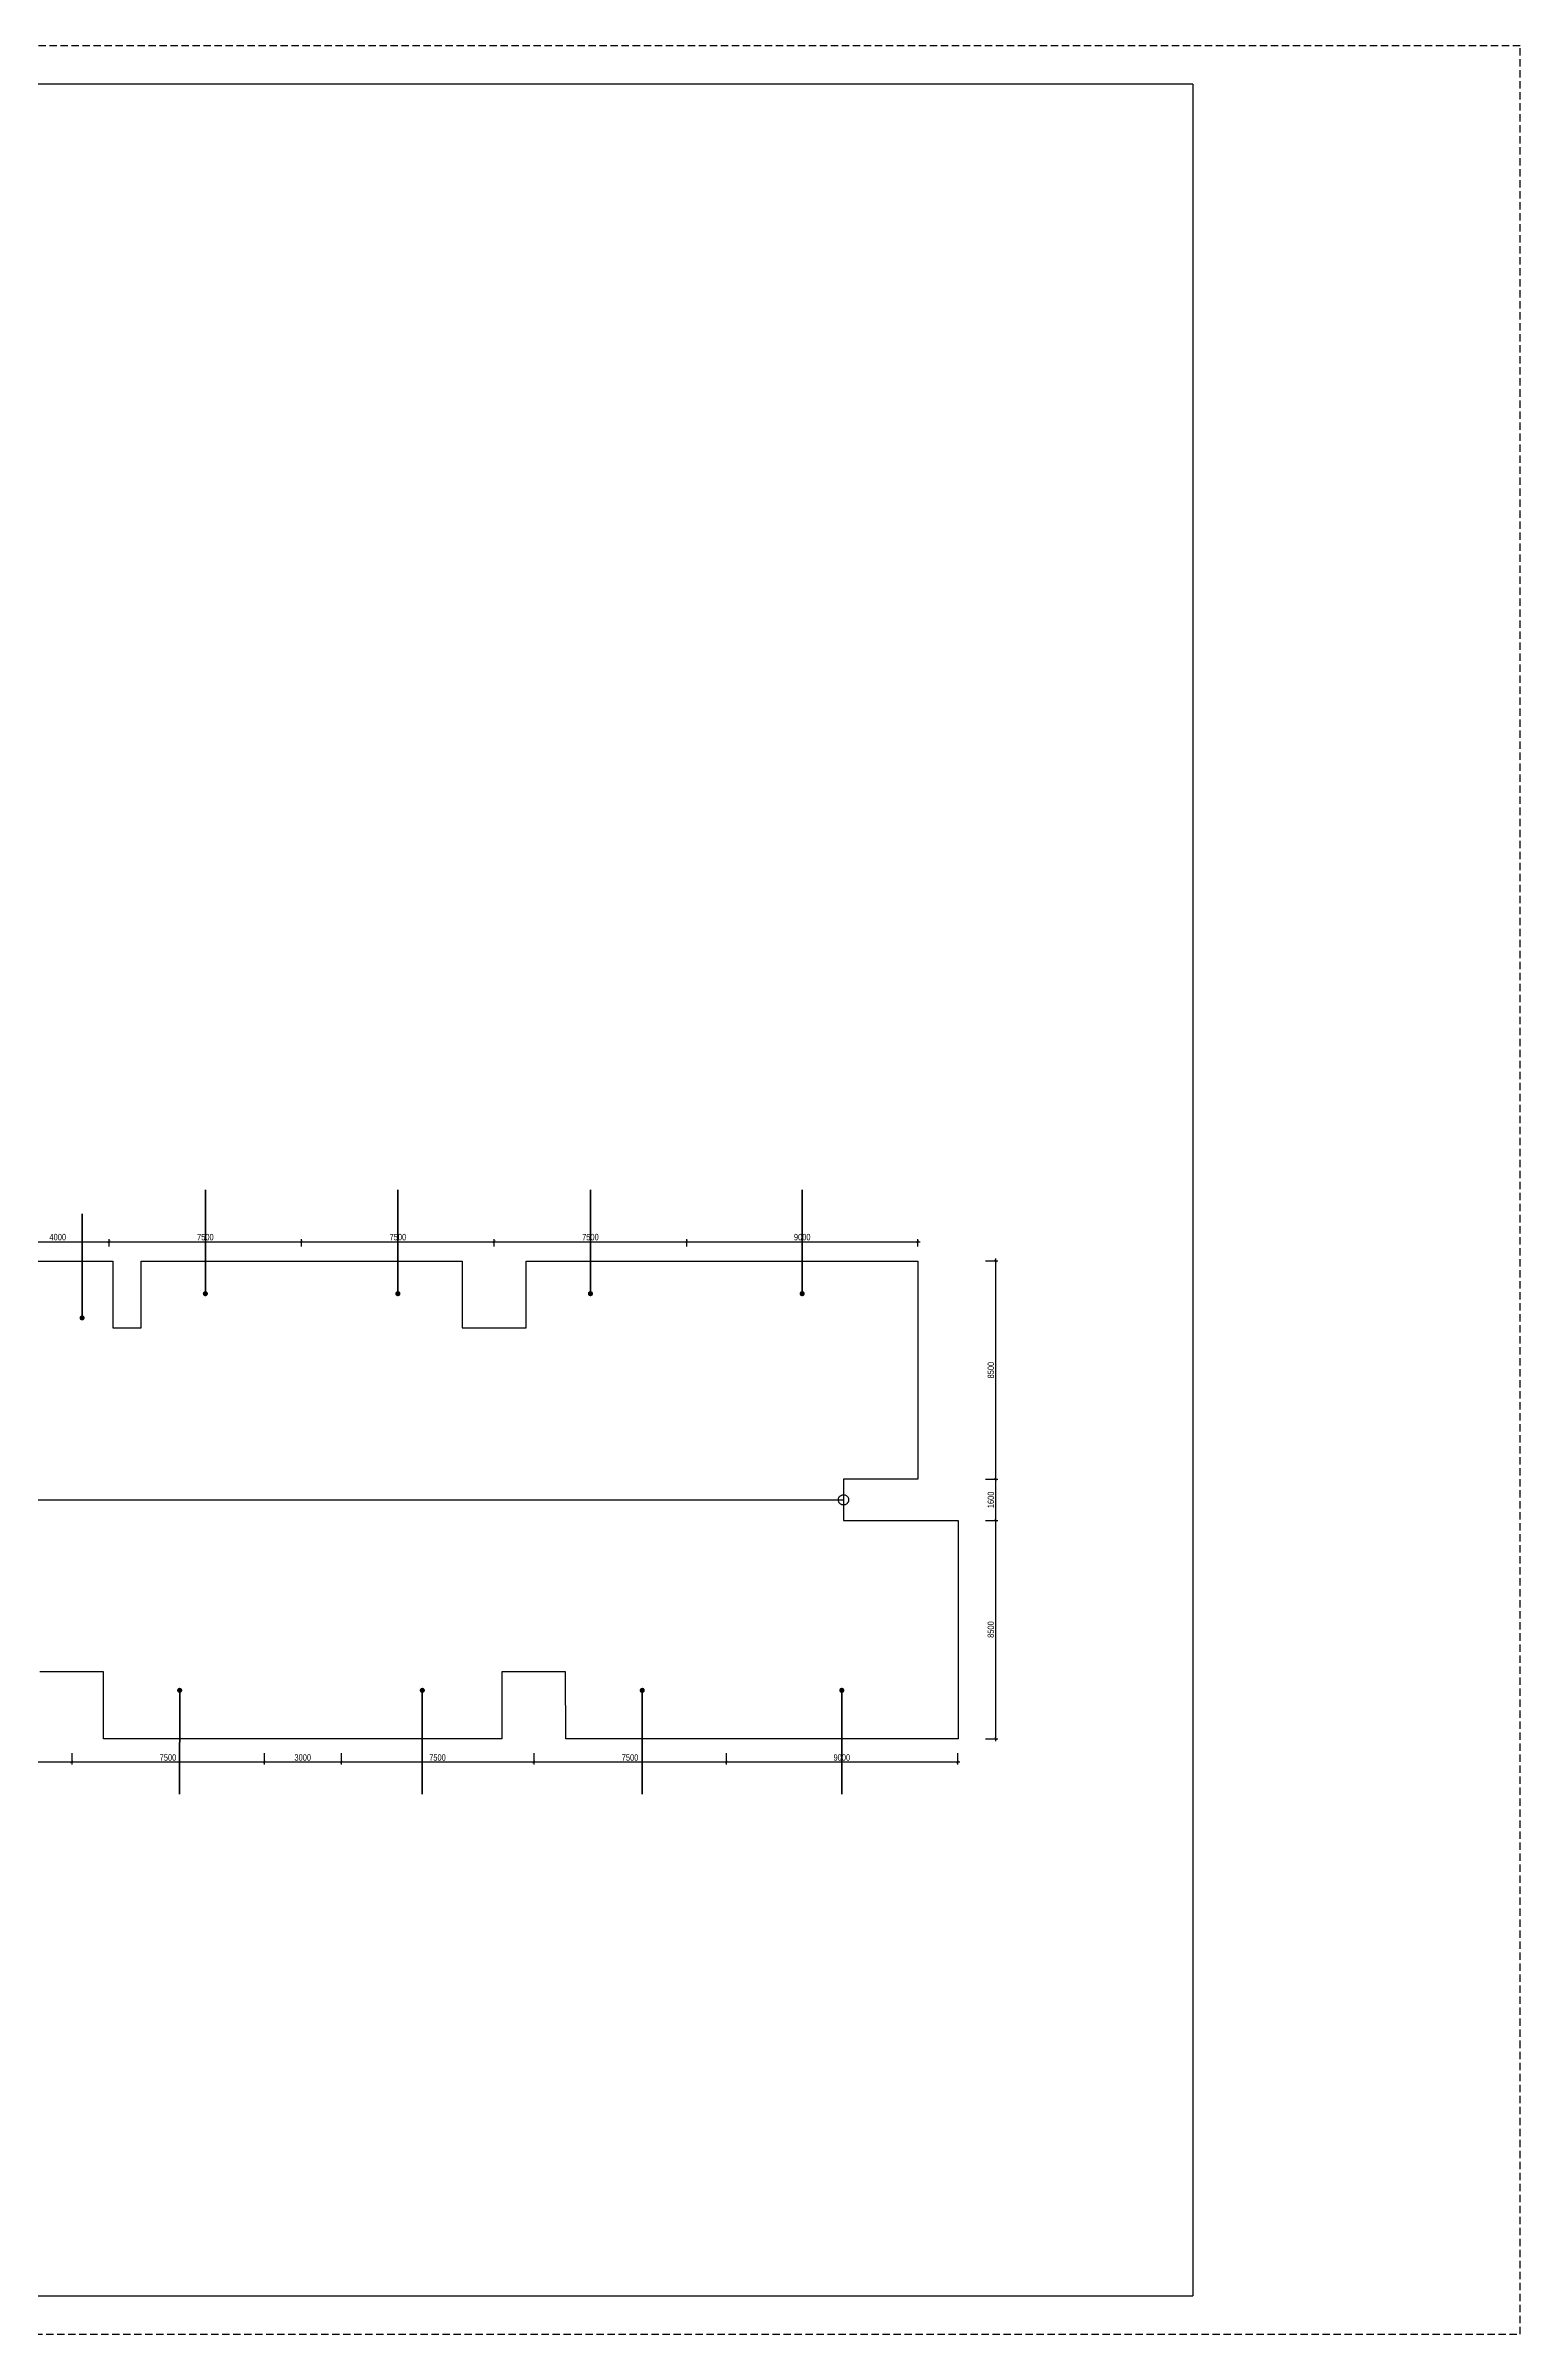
# Model space of a CAD drawing. Header units: millimetres. Extents: x 43 to 126043, y -89269 to -169.
# Drawn here: x 68604 to 126043, y -89269 to -169 of the extents above; entities that cross this region are included whole.
import ezdxf

# ---------------------------------------------------------------- set-up
doc = ezdxf.new("R2010")
doc.units = ezdxf.units.MM
doc.linetypes.add('HIDDEN', pattern=[9.525, 6.35, -3.175])
doc.layers.get('0').update_dxf_attribs({"color": 231})
doc.layers.get('DefPoints').update_dxf_attribs({"color": 191})
doc.layers.add('A-SHBD', color=7, linetype='Continuous', lineweight=35)
doc.layers.add('ls-dim', color=7, linetype='Continuous')
doc.layers.add('MDI-BAO', color=1, linetype='Continuous')
doc.layers.add('MDI-HANHLANG', color=5, linetype='HIDDEN', plot=False)
doc.styles.add('250602-MB CO CAU CĂN HO X1-3A-1$0$style1', font='arial.ttf')
doc.styles.add('VTK_Arial', font='arial.ttf', dxfattribs={"width": 0.8})
doc.dimstyles.new('250602-MB CO CAU CĂN HO X1-3A-1$0$Dim_50', dxfattribs={"dimscale": 50, "dimtxt": 2, "dimasz": 1.5, "dimexe": 1, "dimexo": 0, "dimgap": 1, "dimtad": 1, "dimdec": 0, "dimlfac": -1, "dimzin": 12, "dimdsep": 46, "dimtxsty": '250602-MB CO CAU CĂN HO X1-3A-1$0$style1', "dimblk1": '250602-MB CO CAU CĂN HO X1-3A-1$0$_ARCHTICK', "dimblk2": '250602-MB CO CAU CĂN HO X1-3A-1$0$_ARCHTICK', "dimsah": 1, "dimcen": 1.5, "dimdle": 1.5, "dimclrd": 256, "dimclre": 256, "dimclrt": 2, "dimadec": 1, "dimazin": 3, "dimtm": 1e-09, "dimtfac": 0.416667, "dimtdec": 0, "dimtix": 1, "dimtmove": 2, "dimatfit": 3, "dimfxl": 7, "dimfxlon": 1, "dimtolj": 1, "dimtzin": 0, "dimlwd": -1, "dimlwe": -1, "dimarcsym": 1})
doc.dimstyles.new('A-2.5-DIM100', dxfattribs={"dimscale": 100, "dimtxt": 2.5, "dimasz": 1, "dimexe": 1, "dimexo": 0, "dimgap": 0.5, "dimtad": 1, "dimdec": 0, "dimzin": 12, "dimdsep": 46, "dimtxsty": 'VTK_Arial', "dimblk": 'ARCHTICK', "dimcen": 0, "dimdle": 1, "dimclrd": 256, "dimclre": 256, "dimclrt": 7, "dimadec": 1, "dimazin": 3, "dimtfac": 1, "dimtdec": 0, "dimtmove": 0, "dimatfit": 2, "dimfxl": 20, "dimtolj": 1, "dimtzin": 0, "dimlwd": -1, "dimlwe": -1, "dimarcsym": 0})

# ---------------------------------------------------------------- blocks, each defined once
blk = doc.blocks.new('VTK-A1_BoKhungTen')
at = {"layer": 'DefPoints', "linetype": 'HIDDEN', "ltscale": 0.3}
blk.add_lwpolyline([(0, -594), (840, -594), (840, 0), (0, 0)], close=True, dxfattribs=at)
at = {"layer": 'DefPoints'}
for points in [[(755, -10), (30, -10), (30, -584), (755, -584)], [(755, -10), (755, -584)]]:
    blk.add_lwpolyline(points, dxfattribs=at)
blk = doc.blocks.new('_ArchTick')
at = {"color": 0, "linetype": 'ByBlock', "const_width": 0.15}
blk.add_lwpolyline([(-0.5, -0.5), (0.5, 0.5)], dxfattribs=at)
blk = doc.blocks.new('*D38')
at = {"layer": 'DefPoints', "color": 0, "transparency": 16777216}
for p in [(67072, -46917, 0), (71072, -46731), (71072, -46917, 0)]:
    blk.add_point(p, dxfattribs=at)
at = {"layer": 'ls-dim', "transparency": 16777216}
for p, q in [((66972, -46731), (71172, -46731)), ((67072, -46917), (67072, -46631)), ((71072, -46917), (71072, -46631))]:
    blk.add_line(p, q, dxfattribs=at)
at = {"layer": 'ls-dim', "transparency": 16777216, "xscale": 100, "yscale": 100, "zscale": 100, "rotation": 180}
blk.add_blockref('_ArchTick', (67072, -46731), dxfattribs=at)
at = {"layer": 'ls-dim', "transparency": 16777216, "xscale": 100, "yscale": 100, "zscale": 100}
blk.add_blockref('_ArchTick', (71072, -46731), dxfattribs=at)
at = {"layer": 'ls-dim', "color": 7, "transparency": 16777216, "insert": (69072, -46554), "char_height": 250, "attachment_point": 5, "style": 'VTK_Arial'}
blk.add_mtext('\\A1;4000', dxfattribs=at)
blk = doc.blocks.new('*D39')
at = {"layer": 'DefPoints', "color": 0, "transparency": 16777216}
for p in [(71072, -46917, 0), (78572, -46731), (78572, -46917, 0)]:
    blk.add_point(p, dxfattribs=at)
at = {"layer": 'ls-dim', "transparency": 16777216}
for p, q in [((70972, -46731), (78672, -46731)), ((71072, -46917), (71072, -46631)), ((78572, -46917), (78572, -46631))]:
    blk.add_line(p, q, dxfattribs=at)
at = {"layer": 'ls-dim', "transparency": 16777216, "xscale": 100, "yscale": 100, "zscale": 100, "rotation": 180}
blk.add_blockref('_ArchTick', (71072, -46731), dxfattribs=at)
at = {"layer": 'ls-dim', "transparency": 16777216, "xscale": 100, "yscale": 100, "zscale": 100}
blk.add_blockref('_ArchTick', (78572, -46731), dxfattribs=at)
at = {"layer": 'ls-dim', "color": 7, "transparency": 16777216, "insert": (74822, -46554), "char_height": 250, "attachment_point": 5, "style": 'VTK_Arial'}
blk.add_mtext('\\A1;7500', dxfattribs=at)
blk = doc.blocks.new('*D40')
at = {"layer": 'DefPoints', "color": 0, "transparency": 16777216}
for p in [(78572, -46917, 0), (86072, -46731), (86072, -46917, 0)]:
    blk.add_point(p, dxfattribs=at)
at = {"layer": 'ls-dim', "transparency": 16777216}
for p, q in [((78472, -46731), (86172, -46731)), ((78572, -46917), (78572, -46631)), ((86072, -46917), (86072, -46631))]:
    blk.add_line(p, q, dxfattribs=at)
at = {"layer": 'ls-dim', "transparency": 16777216, "xscale": 100, "yscale": 100, "zscale": 100, "rotation": 180}
blk.add_blockref('_ArchTick', (78572, -46731), dxfattribs=at)
at = {"layer": 'ls-dim', "transparency": 16777216, "xscale": 100, "yscale": 100, "zscale": 100}
blk.add_blockref('_ArchTick', (86072, -46731), dxfattribs=at)
at = {"layer": 'ls-dim', "color": 7, "transparency": 16777216, "insert": (82322, -46554), "char_height": 250, "attachment_point": 5, "style": 'VTK_Arial'}
blk.add_mtext('\\A1;7500', dxfattribs=at)
blk = doc.blocks.new('*D41')
at = {"layer": 'DefPoints', "color": 0, "transparency": 16777216}
for p in [(86072, -46917, 0), (93572, -46731), (93572, -46917, 0)]:
    blk.add_point(p, dxfattribs=at)
at = {"layer": 'ls-dim', "transparency": 16777216}
for p, q in [((85972, -46731), (93672, -46731)), ((86072, -46917), (86072, -46631)), ((93572, -46917), (93572, -46631))]:
    blk.add_line(p, q, dxfattribs=at)
at = {"layer": 'ls-dim', "transparency": 16777216, "xscale": 100, "yscale": 100, "zscale": 100, "rotation": 180}
blk.add_blockref('_ArchTick', (86072, -46731), dxfattribs=at)
at = {"layer": 'ls-dim', "transparency": 16777216, "xscale": 100, "yscale": 100, "zscale": 100}
blk.add_blockref('_ArchTick', (93572, -46731), dxfattribs=at)
at = {"layer": 'ls-dim', "color": 7, "transparency": 16777216, "insert": (89822, -46554), "char_height": 250, "attachment_point": 5, "style": 'VTK_Arial'}
blk.add_mtext('\\A1;7500', dxfattribs=at)
blk = doc.blocks.new('*D42')
at = {"layer": 'DefPoints', "color": 0, "transparency": 16777216}
for p in [(93572, -46917, 0), (102572, -46731), (102572, -46917, 0)]:
    blk.add_point(p, dxfattribs=at)
at = {"layer": 'ls-dim', "transparency": 16777216}
for p, q in [((93472, -46731), (102672, -46731)), ((93572, -46917), (93572, -46631)), ((102572, -46917), (102572, -46631))]:
    blk.add_line(p, q, dxfattribs=at)
at = {"layer": 'ls-dim', "transparency": 16777216, "xscale": 100, "yscale": 100, "zscale": 100, "rotation": 180}
blk.add_blockref('_ArchTick', (93572, -46731), dxfattribs=at)
at = {"layer": 'ls-dim', "transparency": 16777216, "xscale": 100, "yscale": 100, "zscale": 100}
blk.add_blockref('_ArchTick', (102572, -46731), dxfattribs=at)
at = {"layer": 'ls-dim', "color": 7, "transparency": 16777216, "insert": (98072, -46554), "char_height": 250, "attachment_point": 5, "style": 'VTK_Arial'}
blk.add_mtext('\\A1;9000', dxfattribs=at)
blk = doc.blocks.new('*D43')
at = {"layer": 'DefPoints', "color": 0, "transparency": 16777216}
for p in [(95115, -66650, 0), (104115, -66650, 0), (95115, -66992)]:
    blk.add_point(p, dxfattribs=at)
at = {"layer": 'ls-dim', "transparency": 16777216}
for p, q in [((95115, -66650), (95115, -67092)), ((104115, -66650), (104115, -67092)), ((104215, -66992), (95015, -66992))]:
    blk.add_line(p, q, dxfattribs=at)
at = {"layer": 'ls-dim', "transparency": 16777216, "xscale": 99.99999999999999, "yscale": 99.99999999999999, "zscale": 99.99999999999999}
for p, rotation in [((95115, -66992), 179.9999573909151), ((104115, -66992), 359.9999573909151)]:
    blk.add_blockref('_ArchTick', p, dxfattribs=dict(at, rotation=rotation))
at = {"layer": 'ls-dim', "color": 7, "transparency": 16777216, "insert": (99615, -66815), "char_height": 250, "attachment_point": 5, "rotation": 359.99996, "style": 'VTK_Arial'}
blk.add_mtext('\\A1;9000', dxfattribs=at)
blk = doc.blocks.new('*D44')
at = {"layer": 'DefPoints', "color": 0, "transparency": 16777216}
for p in [(87615, -66650, 0), (95115, -66650, 0), (87615, -66992)]:
    blk.add_point(p, dxfattribs=at)
at = {"layer": 'ls-dim', "transparency": 16777216}
for p, q in [((87615, -66650), (87615, -67092)), ((95115, -66650), (95115, -67092)), ((95215, -66992), (87515, -66992))]:
    blk.add_line(p, q, dxfattribs=at)
at = {"layer": 'ls-dim', "transparency": 16777216, "xscale": 100, "yscale": 100, "zscale": 100, "rotation": 180}
blk.add_blockref('_ArchTick', (87615, -66992), dxfattribs=at)
at = {"layer": 'ls-dim', "transparency": 16777216, "xscale": 100, "yscale": 100, "zscale": 100}
blk.add_blockref('_ArchTick', (95115, -66992), dxfattribs=at)
at = {"layer": 'ls-dim', "color": 7, "transparency": 16777216, "insert": (91365, -66815), "char_height": 250, "attachment_point": 5, "style": 'VTK_Arial'}
blk.add_mtext('\\A1;7500', dxfattribs=at)
blk = doc.blocks.new('*D45')
at = {"layer": 'DefPoints', "color": 0, "transparency": 16777216}
for p in [(80115, -66650, 0), (87615, -66650, 0), (80115, -66992)]:
    blk.add_point(p, dxfattribs=at)
at = {"layer": 'ls-dim', "transparency": 16777216}
for p, q in [((80115, -66650), (80115, -67092)), ((87615, -66650), (87615, -67092)), ((87715, -66992), (80015, -66992))]:
    blk.add_line(p, q, dxfattribs=at)
at = {"layer": 'ls-dim', "transparency": 16777216, "xscale": 100, "yscale": 100, "zscale": 100, "rotation": 180}
blk.add_blockref('_ArchTick', (80115, -66992), dxfattribs=at)
at = {"layer": 'ls-dim', "transparency": 16777216, "xscale": 100, "yscale": 100, "zscale": 100}
blk.add_blockref('_ArchTick', (87615, -66992), dxfattribs=at)
at = {"layer": 'ls-dim', "color": 7, "transparency": 16777216, "insert": (83865, -66815), "char_height": 250, "attachment_point": 5, "style": 'VTK_Arial'}
blk.add_mtext('\\A1;7500', dxfattribs=at)
blk = doc.blocks.new('*D46')
at = {"layer": 'DefPoints', "color": 0, "transparency": 16777216}
for p in [(77115, -66650, 0), (80115, -66650, 0), (77115, -66992)]:
    blk.add_point(p, dxfattribs=at)
at = {"layer": 'ls-dim', "transparency": 16777216}
for p, q in [((77115, -66650), (77115, -67092)), ((80115, -66650), (80115, -67092)), ((80215, -66992), (77015, -66992))]:
    blk.add_line(p, q, dxfattribs=at)
at = {"layer": 'ls-dim', "transparency": 16777216, "xscale": 100, "yscale": 100, "zscale": 100, "rotation": 180}
blk.add_blockref('_ArchTick', (77115, -66992), dxfattribs=at)
at = {"layer": 'ls-dim', "transparency": 16777216, "xscale": 100, "yscale": 100, "zscale": 100}
blk.add_blockref('_ArchTick', (80115, -66992), dxfattribs=at)
at = {"layer": 'ls-dim', "color": 7, "transparency": 16777216, "insert": (78615, -66814), "char_height": 250, "attachment_point": 5, "style": 'VTK_Arial'}
blk.add_mtext('\\A1;3000', dxfattribs=at)
blk = doc.blocks.new('*D47')
at = {"layer": 'DefPoints', "color": 0, "transparency": 16777216}
for p in [(69615, -66650), (77115, -66650, 0), (69615, -66992)]:
    blk.add_point(p, dxfattribs=at)
at = {"layer": 'ls-dim', "transparency": 16777216}
for p, q in [((69615, -66650), (69615, -67092)), ((77115, -66650), (77115, -67092)), ((77215, -66992), (69515, -66992))]:
    blk.add_line(p, q, dxfattribs=at)
at = {"layer": 'ls-dim', "transparency": 16777216, "xscale": 100, "yscale": 100, "zscale": 100, "rotation": 180}
blk.add_blockref('_ArchTick', (69615, -66992), dxfattribs=at)
at = {"layer": 'ls-dim', "transparency": 16777216, "xscale": 100, "yscale": 100, "zscale": 100}
blk.add_blockref('_ArchTick', (77115, -66992), dxfattribs=at)
at = {"layer": 'ls-dim', "color": 7, "transparency": 16777216, "insert": (73365, -66815), "char_height": 250, "attachment_point": 5, "style": 'VTK_Arial'}
blk.add_mtext('\\A1;7500', dxfattribs=at)
blk = doc.blocks.new('*D48')
at = {"layer": 'DefPoints', "color": 0, "transparency": 16777216}
for p in [(62115, -66650, 0), (69615, -66650), (62115, -66992)]:
    blk.add_point(p, dxfattribs=at)
at = {"layer": 'ls-dim', "transparency": 16777216}
for p, q in [((62115, -66650), (62115, -67092)), ((69615, -66650), (69615, -67092)), ((69715, -66992), (62015, -66992))]:
    blk.add_line(p, q, dxfattribs=at)
at = {"layer": 'ls-dim', "transparency": 16777216, "xscale": 100, "yscale": 100, "zscale": 100, "rotation": 180}
blk.add_blockref('_ArchTick', (62115, -66992), dxfattribs=at)
at = {"layer": 'ls-dim', "transparency": 16777216, "xscale": 100, "yscale": 100, "zscale": 100}
blk.add_blockref('_ArchTick', (69615, -66992), dxfattribs=at)
at = {"layer": 'ls-dim', "color": 7, "transparency": 16777216, "insert": (65865, -66815), "char_height": 250, "attachment_point": 5, "style": 'VTK_Arial'}
blk.add_mtext('\\A1;7500', dxfattribs=at)
blk = doc.blocks.new('*D58')
at = {"layer": 'DefPoints', "color": 0, "transparency": 16777216}
for p in [(105206, -47483), (105206, -55983), (105598, -55983)]:
    blk.add_point(p, dxfattribs=at)
at = {"layer": 'ls-dim', "transparency": 16777216}
for p, q in [((105206, -47483), (105698, -47483)), ((105598, -47383), (105598, -56083)), ((105206, -55983), (105698, -55983))]:
    blk.add_line(p, q, dxfattribs=at)
at = {"layer": 'ls-dim', "transparency": 16777216, "xscale": 100, "yscale": 100, "zscale": 100}
for p, rotation in [((105598, -47483), 90), ((105598, -55983), 270)]:
    blk.add_blockref('_ArchTick', p, dxfattribs=dict(at, rotation=rotation))
at = {"layer": 'ls-dim', "color": 7, "transparency": 16777216, "insert": (105420, -51733), "char_height": 250, "attachment_point": 5, "rotation": 90, "style": 'VTK_Arial'}
blk.add_mtext('\\A1;8500', dxfattribs=at)
blk = doc.blocks.new('*D59')
at = {"layer": 'DefPoints', "color": 0, "transparency": 16777216}
for p in [(105206, -55983), (105206, -57583), (105598, -57583)]:
    blk.add_point(p, dxfattribs=at)
at = {"layer": 'ls-dim', "transparency": 16777216}
for p, q in [((105206, -55983), (105698, -55983)), ((105598, -55883), (105598, -57683)), ((105206, -57583), (105698, -57583))]:
    blk.add_line(p, q, dxfattribs=at)
at = {"layer": 'ls-dim', "transparency": 16777216, "xscale": 100, "yscale": 100, "zscale": 100}
for p, rotation in [((105598, -55983), 90), ((105598, -57583), 270)]:
    blk.add_blockref('_ArchTick', p, dxfattribs=dict(at, rotation=rotation))
at = {"layer": 'ls-dim', "color": 7, "transparency": 16777216, "insert": (105420, -56783), "char_height": 250, "attachment_point": 5, "rotation": 90, "style": 'VTK_Arial'}
blk.add_mtext('\\A1;1600', dxfattribs=at)
blk = doc.blocks.new('*D60')
at = {"layer": 'DefPoints', "color": 0, "transparency": 16777216}
for p in [(105206, -57583), (105206, -66083), (105598, -66083)]:
    blk.add_point(p, dxfattribs=at)
at = {"layer": 'ls-dim', "transparency": 16777216}
for p, q in [((105206, -57583), (105698, -57583)), ((105598, -57483), (105598, -66183)), ((105206, -66083), (105698, -66083))]:
    blk.add_line(p, q, dxfattribs=at)
at = {"layer": 'ls-dim', "transparency": 16777216, "xscale": 100, "yscale": 100, "zscale": 100}
for p, rotation in [((105598, -57583), 90), ((105598, -66083), 270)]:
    blk.add_blockref('_ArchTick', p, dxfattribs=dict(at, rotation=rotation))
at = {"layer": 'ls-dim', "color": 7, "transparency": 16777216, "insert": (105420, -61833), "char_height": 250, "attachment_point": 5, "rotation": 90, "style": 'VTK_Arial'}
blk.add_mtext('\\A1;8500', dxfattribs=at)
blk = doc.blocks.new('250602-MB CO CAU CĂN HO X1-3A-1$0$_ARCHTICK')
at = {"color": 0, "linetype": 'ByBlock', "const_width": 0.15}
blk.add_lwpolyline([(-0.5, -0.5), (0.5, 0.5)], dxfattribs=at)

msp = doc.modelspace()

# ---------------------------------------------------------------- linework, layer by layer
at = {"layer": 'MDI-BAO', "elevation": 0}
msp.add_lwpolyline([(59621.9, -47483.5), (71221.9, -47483.5), (71221.6, -50083.5), (72316.9, -50083.1), (72316.9, -47483.5), (84826.9, -47483.5), (84826.9, -50083.4), (87316.9, -50083.1), (87316.9, -47483.5), (102571.9, -47483.5), (102571.9, -55983.5), (99679.6, -55983.5), (99679.6, -57583.5), (104144.6, -57583.5), (104144.6, -66083.5), (88859.6, -66083.5), (88857.1, -63483.5), (86372.1, -63483.5), (86369.6, -66083.5), (70859.6, -66083.5), (70857.1, -63483.5), (68369.6, -63483.8)], dxfattribs=at)
at = {"layer": 'MDI-HANHLANG'}
msp.add_line((54221.9, -56783.5, 0), (99679.6, -56783.5, 0), dxfattribs=at)
msp.add_circle((99679.6, -56783.5, 0), 200, dxfattribs=at)

# ---------------------------------------------------------------- block references
at = {"layer": 'DefPoints', "xscale": 150, "yscale": 150, "zscale": 150}
msp.add_blockref('VTK-A1_BoKhungTen', (43.4, -168.9), dxfattribs=at)

# ---------------------------------------------------------------- dimensions: what is measured, and where the dimension line sits
at = {"layer": 'ls-dim'}
for base, p1, p2, angle, picture, middle in [((71071.9, -46731.5), (67071.9, -46916.9, 0), (71071.9, -46916.9, 0), 180, '*D38', (69071.9, -46553.8)), ((78571.9, -46731.5), (71071.9, -46916.9, 0), (78571.9, -46916.9, 0), 180, '*D39', (74821.9, -46553.8)), ((86071.9, -46731.5), (78571.9, -46916.9, 0), (86071.9, -46916.9, 0), 180, '*D40', (82321.9, -46553.8)), ((93571.9, -46731.5), (86071.9, -46916.9, 0), (93571.9, -46916.9, 0), 180, '*D41', (89821.9, -46553.8)), ((102571.9, -46731.5), (93571.9, -46916.9, 0), (102571.9, -46916.9, 0), 180, '*D42', (98071.9, -46553.8)), ((105598, -57583.5), (105206.3, -55983.5), (105206.3, -57583.5), 90, '*D59', (105420.3, -56783.5)), ((105598, -66083.5), (105206.3, -57583.5), (105206.3, -66083.5), 90, '*D60', (105420.3, -61833.5)), ((62114.6, -66992.2), (69614.6, -66650), (62114.6, -66650, 0), 359.999957, '*D48', (65864.6, -66814.6)), ((69614.6, -66992.2), (77114.6, -66650, 0), (69614.6, -66650), 359.999957, '*D47', (73364.6, -66814.6)), ((77114.6, -66992.2), (80114.6, -66650, 0), (77114.6, -66650, 0), 359.999957, '*D46', (78614.6, -66814.5)), ((80114.6, -66992.2, 0), (87614.6, -66650, 0), (80114.6, -66650, 0), 359.999957, '*D45', (83864.6, -66814.6, 0)), ((87614.6, -66992.2, 0), (95114.6, -66650, 0), (87614.6, -66650, 0), 359.999957, '*D44', (91364.6, -66814.6, 0))]:
    dim = msp.add_linear_dim(base=base, p1=p1, p2=p2, angle=angle, dimstyle='A-2.5-DIM100', override={"dimpost": '\\X', "dimtmove": 1}, dxfattribs=at)
    dim.commit()
    dim.dimension.update_dxf_attribs({"geometry": picture, "text_midpoint": middle})
for p1, p2, distance, picture, middle in [((105206.3, -47483.5), (105206.3, -55983.5), 391.7, '*D58', (105420.3, -51733.5)), ((104114.6, -66650, 0), (95114.6, -66650, 0), 342.2, '*D43', (99614.6, -66814.6, 0))]:
    dim = msp.add_aligned_dim(p1=p1, p2=p2, distance=distance, dimstyle='A-2.5-DIM100', override={"dimpost": '\\X'}, dxfattribs=at)
    dim.commit()
    dim.dimension.update_dxf_attribs({"geometry": picture, "text_midpoint": middle})

# ---------------------------------------------------------------- leaders
at = {"layer": 'A-SHBD'}
for points in [[(74822, -48755.1), (74821.7, -44707.8)], [(82322, -48755.1), (82321.7, -44707.8)], [(89822, -48755.1), (89821.7, -44707.8)], [(98072, -48755.1), (98071.7, -44707.8)], [(70020.3, -49699.2), (70020, -45651.8)], [(73821.3, -64200.4, 0), (73821, -68247.7, 0)], [(83273.4, -64200.4, 0), (83273.1, -68247.7, 0)], [(91841.2, -64200.4, 0), (91840.9, -68247.7, 0)], [(99614.8, -64200.4, 0), (99614.5, -68247.7, 0)]]:
    msp.add_leader(points, dimstyle='250602-MB CO CAU CĂN HO X1-3A-1$0$Dim_50', override={"dimasz": 4, "dimtad": 0, "dimldrblk": 'Dot', "dimtfill": 1}, dxfattribs=at)

doc.saveas('drawing.dxf')
